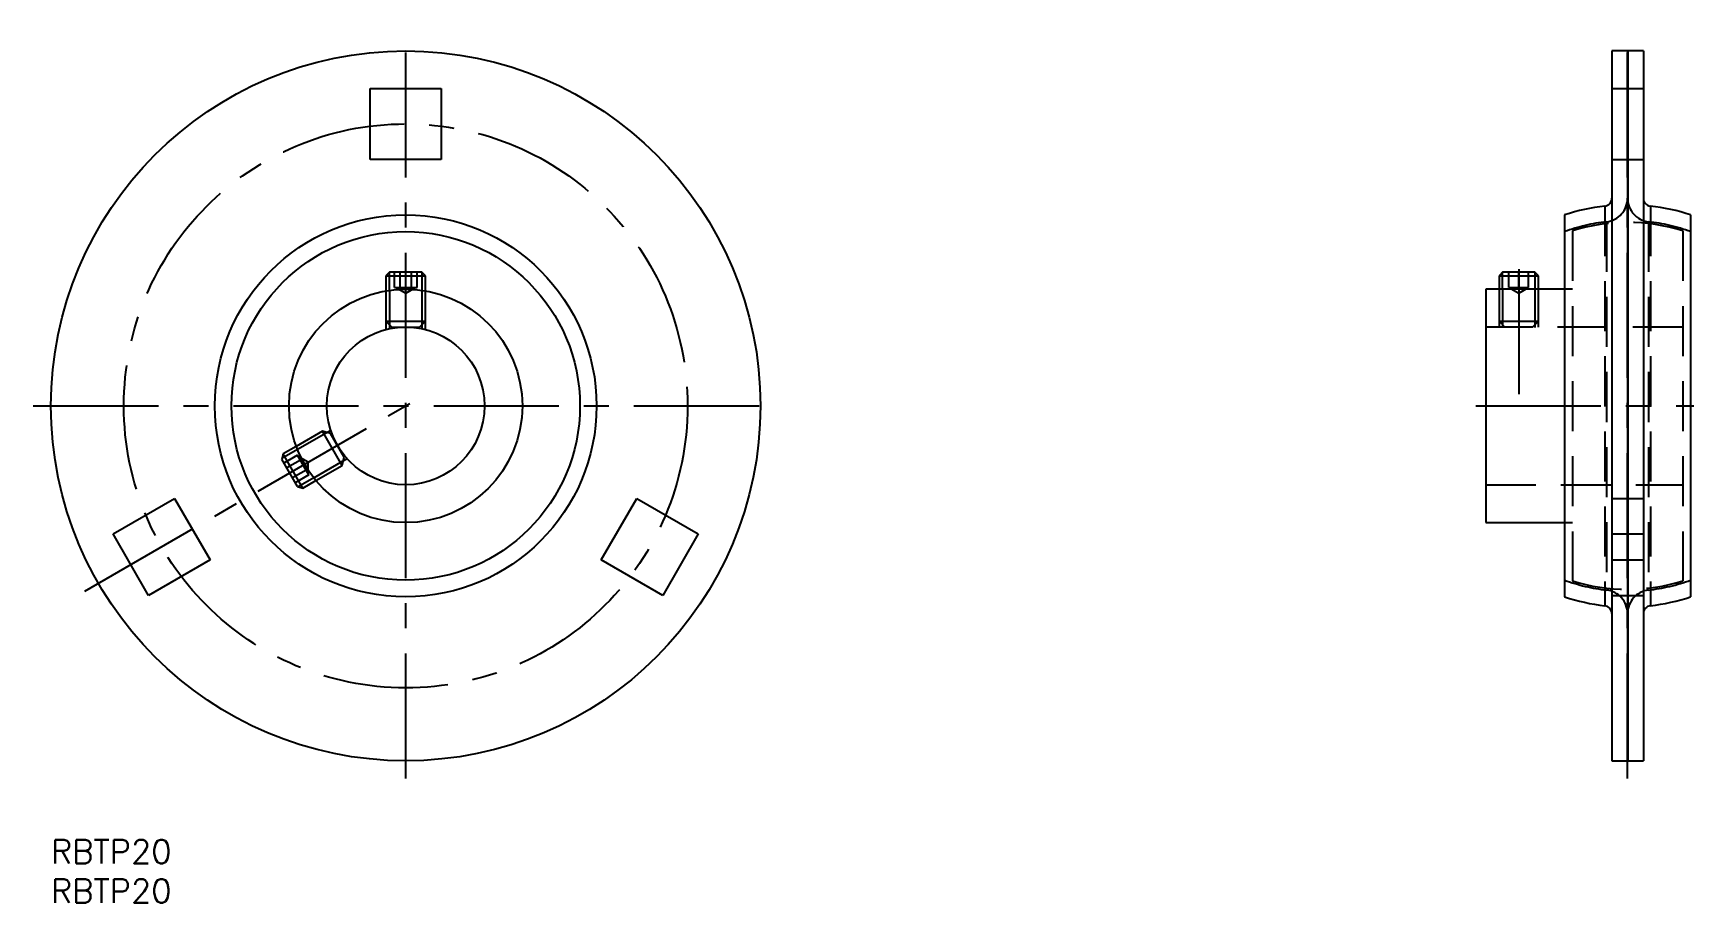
# Model space of a CAD drawing. Extents: x -2 to 208, y -8 to 102.
import ezdxf

# ---------------------------------------------------------------- set-up
doc = ezdxf.new("R2010")
doc.units = 0
doc.header["$LTSCALE"] = 0.5
doc.linetypes.add('CENTER', pattern=[50.8, 31.75, -6.35, 6.35, -6.35])
doc.linetypes.add('DASHED', pattern=[19.05, 12.7, -6.35])
for name, color, linetype in [('MSM_CENTER', 1, 'CENTER'), ('MSM_CONTINUOUS', 7, 'CONTINUOUS'), ('MSM_DASHED', 4, 'DASHED'), ('MSM_NARROW', 5, 'CONTINUOUS'), ('MSM_PART_NUMBER', 7, 'CONTINUOUS')]:
    doc.layers.add(name, color=color, linetype=linetype)
doc.styles.get("Standard").update_dxf_attribs({"font": 'txt.shx', "height": 3, "bigfont": 'bigfont.shx'})

msp = doc.modelspace()

# ---------------------------------------------------------------- linework, layer by layer
at = {"layer": 'MSM_CENTER'}
for p, q in [((45, 7.75), (45, 102.25)), ((200, 7.75), (200, 102.25)), ((186.2, 72.35), (186.2, 54.19)), ((-2.25, 55), (92.25, 55)), ((4.3, 31.5), (46.53, 55.89)), ((180.75, 55), (208.4, 55))]:
    msp.add_line(p, q, dxfattribs=at)
msp.add_circle((45, 55), 35.75, dxfattribs=at)
at = {"layer": 'MSM_CONTINUOUS'}
for p, q in [((199.98, 100), (198, 100)), ((198, 100), (198, 10)), ((200, 99.98), (199.98, 100)), ((199.98, 100), (199.98, 10)), ((200.02, 100), (200, 99.98)), ((200, 99.98), (200, 10.02)), ((202, 100), (200.02, 100)), ((200.02, 100), (200.02, 10)), ((202, 100), (202, 10)), ((40.5, 86.25), (40.5, 95.25)), ((40.5, 95.25), (49.5, 95.25)), ((49.5, 95.25), (49.5, 86.25)), ((49.5, 86.25), (40.5, 86.25)), ((192, 79.21), (192, 30.79)), ((208, 79.21), (208, 30.79)), ((42.99, 72), (42.5, 71.51)), ((42.99, 72), (47.01, 72)), ((47.5, 71.51), (47.01, 72)), ((184.19, 72), (183.7, 71.51)), ((184.19, 72), (188.21, 72)), ((188.7, 71.51), (188.21, 72)), ((42.5, 71.51), (42.5, 69.59)), ((42.5, 71.51), (47.5, 71.51)), ((47.5, 69.59), (47.5, 71.51)), ((192, 69.8), (182, 69.8)), ((182, 69.8), (182, 40.2)), ((183.7, 71.51), (183.7, 69.8)), ((183.7, 71.51), (188.7, 71.51)), ((188.7, 69.8), (188.7, 71.51)), ((29.45, 48.91), (29.27, 48.24)), ((31.12, 49.87), (29.45, 48.91)), ((31.95, 44.58), (29.45, 48.91)), ((31.28, 44.76), (29.27, 48.24)), ((31.28, 44.76), (31.95, 44.58)), ((31.95, 44.58), (33.62, 45.54)), ((7.89, 38.77), (15.69, 43.27)), ((15.69, 43.27), (20.19, 35.48)), ((69.81, 35.48), (74.31, 43.27)), ((74.31, 43.27), (82.11, 38.77)), ((182, 40.2), (192, 40.2)), ((12.39, 30.98), (7.89, 38.77)), ((82.11, 38.77), (77.61, 30.98)), ((20.19, 35.48), (12.39, 30.98)), ((77.61, 30.98), (69.81, 35.48)), ((198, 10), (199.98, 10)), ((199.98, 10), (200, 10.02)), ((200, 10.02), (200.02, 10)), ((200.02, 10), (202, 10))]:
    msp.add_line(p, q, dxfattribs=at)
for radius in [45, 24.21, 22.1, 14.8, 10]:
    msp.add_circle((45, 55), radius, dxfattribs=at)
for centre, radius, start, end in [((200, 55), 25.5, 96.5002, 108.2839), ((197, 81.33), 1, 276.5002, 0), ((203, 81.33), 1, 180, 263.4998), ((200, 55), 25.5, 71.7161, 83.4998), ((200, 55), 25.5, 251.7161, 263.4998), ((197, 28.67), 1, 360, 83.4998), ((203, 28.67), 1, 96.5002, 180), ((200, 55), 25.5, 276.5002, 288.2839)]:
    msp.add_arc(centre, radius, start, end, dxfattribs=at)
at = {"layer": 'MSM_DASHED'}
for p, q in [((198, 95.25), (202, 95.25)), ((198, 86.25), (202, 86.25)), ((197.11, 80.34), (197.11, 29.66)), ((202.89, 80.34), (202.89, 29.66)), ((197.34, 78.35), (197.34, 31.65)), ((202.66, 78.35), (202.66, 31.65)), ((193, 77.19), (193, 32.81)), ((207, 77.19), (207, 32.81)), ((43.56, 70), (43.56, 72)), ((44.28, 70), (44.28, 72)), ((45.72, 70), (45.72, 72)), ((46.44, 70), (46.44, 72)), ((184.95, 70), (184.95, 72)), ((186.2, 70), (186.2, 72)), ((187.45, 70), (187.45, 72)), ((42.5, 69.59), (42.5, 64.68)), ((42.93, 69.65), (42.93, 64.79)), ((43.56, 70), (46.44, 70)), ((43.75, 70), (45, 69.28)), ((45, 69.28), (46.25, 70)), ((47.07, 64.79), (47.07, 69.65)), ((47.5, 64.68), (47.5, 69.59)), ((183.7, 69.8), (183.7, 65)), ((184.13, 69.8), (184.13, 64.93)), ((184.95, 70), (187.45, 70)), ((184.95, 70), (186.2, 69.28)), ((186.2, 69.28), (187.45, 70)), ((188.27, 64.93), (188.27, 69.8)), ((188.7, 65), (188.7, 69.8)), ((193, 69.8), (192, 69.8)), ((42.5, 65.75), (47.5, 65.75)), ((42.5, 65.75), (43.25, 65)), ((46.75, 65), (47.5, 65.75)), ((183.7, 65.75), (188.7, 65.75)), ((183.7, 65.75), (184.45, 65)), ((187.95, 65), (188.7, 65.75)), ((43.25, 65), (46.75, 65)), ((207, 65), (182, 65)), ((34.44, 51.79), (31.12, 49.87)), ((35.49, 51.9), (31.27, 49.46)), ((36.94, 47.46), (34.44, 51.79)), ((35.46, 51.52), (34.44, 51.79)), ((37.21, 48.48), (35.46, 51.52)), ((31.29, 48.75), (29.56, 47.75)), ((32.73, 46.25), (31.29, 48.75)), ((32.63, 47.86), (31.38, 48.58)), ((36.94, 47.46), (37.21, 48.48)), ((31.65, 48.13), (29.92, 47.13)), ((32.37, 46.87), (30.64, 45.87)), ((32.63, 46.42), (32.63, 47.86)), ((33.34, 45.88), (37.56, 48.32)), ((33.62, 45.54), (36.94, 47.46)), ((32.73, 46.25), (31, 45.25)), ((182, 45), (207, 45)), ((198, 43.27), (202, 43.27)), ((192, 40.2), (193, 40.2)), ((198, 38.77), (202, 38.77)), ((198, 35.48), (202, 35.48)), ((198, 30.98), (202, 30.98))]:
    msp.add_line(p, q, dxfattribs=at)
for centre, radius, start, end in [((197, 81.33), 3, 276.5002, 360), ((203, 81.33), 3, 180, 263.4998), ((200, 55), 23.5, 96.5002, 109.9028), ((200, 55), 23.27, 72.4895, 107.5105), ((200, 55), 23.5, 70.0972, 83.4998), ((200, 55), 23.5, 250.0972, 263.4998), ((200, 55), 23.26, 252.4895, 287.5105), ((197, 28.67), 3, 0, 83.4998), ((203, 28.67), 3, 96.5002, 180), ((200, 55), 23.5, 276.5002, 289.9028)]:
    msp.add_arc(centre, radius, start, end, dxfattribs=at)
at = {"layer": 'MSM_NARROW'}
for p, q in [((42.93, 69.65), (42.93, 71.94)), ((47.07, 69.65), (47.07, 71.94)), ((184.13, 69.8), (184.13, 71.94)), ((188.27, 69.8), (188.27, 71.94)), ((31.27, 49.46), (29.29, 48.32)), ((33.34, 45.88), (31.36, 44.74))]:
    msp.add_line(p, q, dxfattribs=at)

# ---------------------------------------------------------------- texts
at = {"layer": 'MSM_PART_NUMBER'}
for p in [(0, -3), (0, -8)]:
    msp.add_text('RBTP20', height=3, dxfattribs=at).set_placement(p)

doc.saveas('drawing.dxf')
